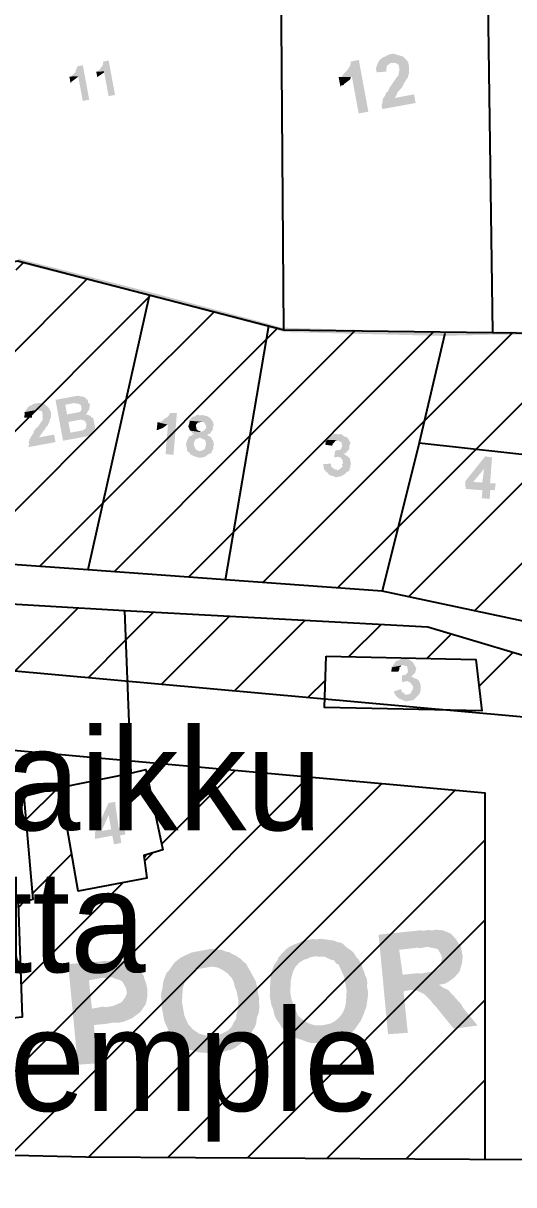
# Model space of a CAD drawing. Header units: metres. Extents: x 297 to 3998, y 336 to 1712.
# Drawn here: x 2959.1 to 3002.6, y 1239.6 to 1342.3 of the extents above; entities that cross this region are included whole.
import ezdxf

# ---------------------------------------------------------------- set-up
doc = ezdxf.new("R2010")
doc.units = ezdxf.units.M
doc.header["$MEASUREMENT"] = 0
doc.styles.get("Standard").update_dxf_attribs({"font": 'CENSCBK.TTF'})
pattern_1 = [(45, (-2513.5867, 677.9554), (-3.535534, 3.535534), [])]

msp = doc.modelspace()

# ---------------------------------------------------------------- hatches: boundary and pattern name
at = {"linetype": 'Continuous'}
for points in [[(2991.607, 1339.59), (2991.512, 1339.573), (2991.244, 1339.425), (2990.881, 1339.26), (2990.63, 1339.017), (2990.492, 1338.696), (2990.415, 1338.583), (2991.747, 1338.829), (2992.146, 1338.804), (2992.371, 1338.648), (2992.442, 1338.267), (2992.399, 1337.964), (2992.339, 1337.756), (2992.356, 1337.661), (2992.261, 1337.644), (2992.028, 1337.305), (2991.795, 1336.967), (2991.562, 1336.629), (2991.424, 1336.308), (2991.252, 1336.178), (2991.191, 1335.97), (2991.114, 1335.857), (2991.036, 1335.744), (2990.958, 1335.632), (2990.976, 1335.536), (2990.916, 1335.328), (2990.933, 1335.233), (2990.856, 1335.121), (2990.873, 1335.025), (2990.908, 1334.835), (2990.926, 1334.74), (2993.877, 1335.284), (2993.737, 1336.045), (2992.023, 1335.729), (2992.101, 1335.842), (2992.316, 1336.276), (2992.645, 1336.631), (2992.86, 1337.065), (2993.171, 1337.516), (2993.291, 1337.932), (2993.298, 1338.425), (2993.211, 1338.901), (2993.08, 1339.074), (2992.837, 1339.325), (2992.725, 1339.402), (2992.309, 1339.523), (2991.893, 1339.643), (2991.798, 1339.625)], [(2964.42, 1338.617), (2963.944, 1338.529), (2963.806, 1338.208), (2963.746, 1338), (2963.496, 1337.757), (2963.323, 1337.627), (2963.228, 1337.61), (2964.007, 1337.655), (2964.41, 1335.465), (2964.982, 1335.57)], [(2966.705, 1339.038), (2966.229, 1338.95), (2966.187, 1338.647), (2966.031, 1338.421), (2965.876, 1338.196), (2965.608, 1338.048), (2966.292, 1338.076), (2966.695, 1335.886), (2967.267, 1335.991)], [(2988.846, 1339.082), (2988.18, 1338.959), (2988.102, 1338.846), (2988.12, 1338.751), (2988.059, 1338.543), (2987.904, 1338.317), (2987.826, 1338.205), (2987.749, 1338.092), (2987.498, 1337.849), (2987.343, 1337.623), (2987.057, 1337.571), (2988.235, 1337.591), (2988.831, 1334.354), (2989.688, 1334.512)], [(2990.415, 1338.583), (2990.432, 1338.488), (2990.354, 1338.375), (2990.372, 1338.28), (2990.407, 1338.089), (2990.425, 1337.994), (2991.299, 1338.057), (2991.282, 1338.152), (2991.307, 1338.551), (2991.479, 1338.681), (2991.652, 1338.811), (2991.747, 1338.829)], [(2963.228, 1337.61), (2963.333, 1337.038), (2963.411, 1337.151), (2963.929, 1337.542), (2964.007, 1337.655)], [(2965.608, 1338.048), (2965.713, 1337.477), (2965.696, 1337.572), (2966.309, 1337.981), (2966.292, 1338.076)], [(2987.057, 1337.571), (2987.215, 1336.714), (2987.293, 1336.827), (2987.388, 1336.844), (2987.483, 1336.862), (2987.561, 1336.974), (2987.734, 1337.105), (2988.08, 1337.365), (2988.14, 1337.573), (2988.235, 1337.591)], [(2958.711, 1321.519), (2958.573, 1321.198), (2970.382, 1318.551)], [(2958.573, 1321.198), (2970.382, 1318.551), (2970.244, 1318.23)], [(2970.382, 1318.551), (2970.244, 1318.23), (2980.84, 1315.753)], [(2970.244, 1318.23), (2980.84, 1315.753), (2980.797, 1315.45)], [(2980.84, 1315.753), (2980.797, 1315.45), (2982.296, 1315.332)], [(2980.797, 1315.45), (2982.296, 1315.332), (2982.253, 1315.029)], [(2982.183, 1315.41), (2982.253, 1315.029), (2996.436, 1314.984)], [(2982.253, 1315.029), (2996.436, 1314.984), (2996.394, 1314.681)], [(3000.653, 1315.072), (2996.489, 1314.699), (2996.436, 1314.984)], [(3000.706, 1314.787), (3000.653, 1315.072), (2996.489, 1314.699)], [(3000.653, 1315.072), (3000.706, 1314.787), (3006.178, 1315.007)], [(3000.706, 1314.787), (3006.178, 1315.007), (3006.213, 1314.817)], [(2960.283, 1308.716), (2960.188, 1308.699), (2959.997, 1308.664), (2959.919, 1308.551), (2959.824, 1308.533), (2959.634, 1308.498), (2959.651, 1308.403), (2959.556, 1308.386), (2959.479, 1308.273), (2959.401, 1308.16), (2959.323, 1308.047), (2959.246, 1307.935), (2960.388, 1308.145), (2960.596, 1308.085), (2960.804, 1308.025), (2960.874, 1307.644), (2960.849, 1307.246), (2960.616, 1306.907), (2960.538, 1306.795), (2960.383, 1306.569), (2960.288, 1306.552), (2960.21, 1306.439), (2960.133, 1306.326), (2960.055, 1306.213), (2960.072, 1306.118), (2959.995, 1306.005), (2959.917, 1305.893), (2959.839, 1305.78), (2959.762, 1305.667), (2959.779, 1305.572), (2959.684, 1305.554), (2959.702, 1305.459), (2959.624, 1305.346), (2959.642, 1305.251), (2959.659, 1305.156), (2959.677, 1305.061), (2959.599, 1304.948), (2959.617, 1304.853), (2961.997, 1305.291), (2961.874, 1305.958), (2960.541, 1305.712), (2960.619, 1305.825), (2960.696, 1305.938), (2960.929, 1306.276), (2961.007, 1306.389), (2961.102, 1306.406), (2961.085, 1306.501), (2961.162, 1306.614), (2961.24, 1306.727), (2961.335, 1306.745), (2961.318, 1306.84), (2961.395, 1306.952), (2961.473, 1307.065), (2961.455, 1307.16), (2961.593, 1307.481), (2961.618, 1307.88), (2961.453, 1308.243), (2961.323, 1308.416), (2961.21, 1308.493), (2961.097, 1308.571), (2961.08, 1308.666), (2960.984, 1308.649), (2960.872, 1308.726), (2960.776, 1308.709), (2960.568, 1308.769), (2960.473, 1308.751), (2960.378, 1308.734)], [(2964.863, 1308.97), (2963.244, 1308.671), (2963.72, 1308.759), (2963.833, 1308.681), (2964.023, 1308.716), (2964.041, 1308.621), (2964.136, 1308.639), (2964.249, 1308.561), (2964.267, 1308.466), (2964.302, 1308.276), (2964.319, 1308.18), (2964.241, 1308.068), (2964.164, 1307.955), (2964.069, 1307.937), (2963.878, 1307.902), (2963.021, 1307.744), (2964.925, 1308.095), (2965.003, 1308.208), (2964.986, 1308.303), (2965.046, 1308.511), (2965.011, 1308.701), (2964.898, 1308.779), (2964.88, 1308.874)], [(2959.246, 1307.935), (2959.263, 1307.839), (2959.281, 1307.744), (2959.221, 1307.536), (2959.238, 1307.441), (2959.922, 1307.469), (2959.905, 1307.564), (2959.947, 1307.867), (2960.198, 1308.11), (2960.293, 1308.128)], [(2972.745, 1307.863), (2972.156, 1307.853), (2971.923, 1307.514), (2971.655, 1307.366), (2971.405, 1307.123), (2971.119, 1307.071), (2971.024, 1307.053), (2971.951, 1306.83), (2971.741, 1304.232), (2972.442, 1304.164)], [(2974.945, 1307.677), (2974.85, 1307.66), (2974.754, 1307.642), (2974.642, 1307.72), (2974.451, 1307.685), (2974.374, 1307.572), (2974.278, 1307.554), (2974.183, 1307.537), (2974.088, 1307.519), (2974.01, 1307.407), (2973.855, 1307.181), (2974.955, 1307.088), (2975.163, 1307.028), (2975.311, 1306.76), (2975.328, 1306.665), (2975.346, 1306.57), (2975.19, 1306.344), (2974.922, 1306.197), (2974.827, 1306.179), (2973.918, 1306.307), (2974.03, 1306.229), (2974.048, 1306.134), (2974.161, 1306.056), (2974.273, 1305.979), (2974.178, 1305.961), (2974.083, 1305.943), (2974.005, 1305.831), (2973.91, 1305.813), (2973.815, 1305.796), (2973.677, 1305.475), (2973.6, 1305.362), (2973.617, 1305.267), (2973.539, 1305.154), (2973.575, 1304.964), (2973.61, 1304.773), (2973.662, 1304.488), (2973.775, 1304.41), (2973.888, 1304.332), (2973.905, 1304.237), (2974.018, 1304.16), (2974.339, 1304.022), (2974.755, 1303.902), (2974.85, 1303.919), (2975.231, 1303.989), (2975.576, 1304.25), (2975.672, 1304.267), (2975.845, 1304.398), (2974.745, 1304.49), (2974.424, 1304.628), (2974.259, 1304.991), (2974.223, 1305.182), (2974.361, 1305.502), (2974.724, 1305.668), (2974.82, 1305.685), (2975.807, 1305.67), (2975.694, 1305.748), (2975.581, 1305.826), (2975.469, 1305.903), (2975.451, 1305.999), (2975.737, 1306.051), (2975.719, 1306.146), (2975.797, 1306.259), (2975.892, 1306.277), (2975.874, 1306.372), (2975.952, 1306.485), (2975.935, 1306.58), (2975.917, 1306.675), (2976.012, 1306.693), (2975.942, 1307.073), (2975.812, 1307.246), (2975.681, 1307.419), (2975.456, 1307.575), (2975.248, 1307.635), (2975.153, 1307.617), (2975.04, 1307.695)], [(2965.239, 1307.464), (2963.715, 1307.183), (2964.001, 1307.236), (2964.096, 1307.253), (2964.287, 1307.288), (2964.399, 1307.211), (2964.495, 1307.228), (2964.607, 1307.151), (2964.755, 1306.883), (2964.695, 1306.675), (2964.713, 1306.579), (2964.635, 1306.467), (2964.54, 1306.449), (2964.462, 1306.336), (2963.32, 1306.126), (2965.509, 1306.529), (2965.492, 1306.624), (2965.351, 1307.386)], [(2971.024, 1307.053), (2970.956, 1306.352), (2971.051, 1306.369), (2971.51, 1306.552), (2971.856, 1306.813), (2971.951, 1306.83)], [(2973.855, 1307.181), (2973.873, 1307.086), (2973.752, 1306.67), (2973.918, 1306.307), (2974.827, 1306.179), (2974.81, 1306.274), (2974.714, 1306.257), (2974.602, 1306.334), (2974.489, 1306.412), (2974.471, 1306.507), (2974.436, 1306.698), (2974.419, 1306.793), (2974.496, 1306.906), (2974.574, 1307.018), (2974.669, 1307.036), (2974.765, 1307.053), (2974.955, 1307.088)], [(2975.807, 1305.67), (2974.82, 1305.685), (2974.932, 1305.608), (2975.253, 1305.47), (2975.323, 1305.089), (2975.203, 1304.673), (2974.84, 1304.508), (2974.745, 1304.49), (2975.845, 1304.398), (2975.827, 1304.493), (2975.905, 1304.606), (2975.982, 1304.718), (2975.965, 1304.814), (2975.947, 1304.909), (2976.025, 1305.022), (2975.99, 1305.212), (2975.955, 1305.402), (2975.824, 1305.575)], [(2987.071, 1305.974), (2986.976, 1305.957), (2986.863, 1306.034), (2986.578, 1305.982), (2986.5, 1305.869), (2986.405, 1305.851), (2986.31, 1305.834), (2986.215, 1305.816), (2986.137, 1305.704), (2986.154, 1305.608), (2986.059, 1305.591), (2986.077, 1305.496), (2986.969, 1305.463), (2987.081, 1305.385), (2987.194, 1305.308), (2987.289, 1305.325), (2987.307, 1305.23), (2987.36, 1304.944), (2987.377, 1304.849), (2987.282, 1304.832), (2987.3, 1304.736), (2987.222, 1304.624), (2987.127, 1304.606), (2986.841, 1304.554), (2986.746, 1304.536), (2986.661, 1303.93), (2986.851, 1303.965), (2986.946, 1303.982), (2987.933, 1303.967), (2987.821, 1304.045), (2987.708, 1304.123), (2987.595, 1304.2), (2987.482, 1304.278), (2987.578, 1304.296), (2987.673, 1304.313), (2988.001, 1304.669), (2988.026, 1305.067), (2988.104, 1305.18), (2988.086, 1305.275), (2987.938, 1305.543), (2987.808, 1305.716), (2987.6, 1305.776), (2987.375, 1305.932), (2987.262, 1306.009), (2987.167, 1305.992)], [(2986.077, 1305.496), (2985.904, 1305.365), (2985.921, 1305.27), (2985.861, 1305.062), (2986.468, 1304.977), (2986.545, 1305.09), (2986.528, 1305.185), (2986.623, 1305.202), (2986.701, 1305.315), (2986.778, 1305.428), (2986.969, 1305.463)], [(2987.933, 1303.967), (2986.946, 1303.982), (2987.041, 1304), (2987.154, 1303.922), (2987.249, 1303.94), (2987.267, 1303.845), (2987.38, 1303.767), (2987.415, 1303.576), (2987.432, 1303.481), (2987.45, 1303.386), (2987.355, 1303.368), (2987.39, 1303.178), (2987.407, 1303.083), (2987.312, 1303.065), (2987.234, 1302.953), (2987.139, 1302.935), (2987.062, 1302.822), (2986.966, 1302.805), (2986.854, 1302.882), (2987.876, 1302.677), (2988.049, 1302.807), (2988.014, 1302.998), (2988.109, 1303.015), (2988.091, 1303.11), (2988.074, 1303.206), (2988.151, 1303.318), (2988.134, 1303.414), (2988.099, 1303.604), (2988.081, 1303.699), (2988.046, 1303.89), (2987.951, 1303.872)], [(3000.636, 1303.945), (3000.03, 1304.031), (2998.269, 1301.836), (2998.296, 1301.152), (2999.794, 1301.034), (2999.727, 1300.332), (3000.428, 1300.265), (3000.478, 1301.062), (3000.877, 1301.037), (3000.962, 1301.643), (3000.468, 1301.65), (2998.97, 1301.768), (2999.937, 1302.931)], [(3000.636, 1303.945), (2999.937, 1302.931), (2999.767, 1301.718), (2998.97, 1301.768), (3000.468, 1301.65)], [(2986.368, 1303.383), (2985.684, 1303.356), (2985.754, 1302.975), (2985.771, 1302.88), (2985.884, 1302.802), (2985.902, 1302.707), (2986.014, 1302.629), (2986.127, 1302.552), (2986.145, 1302.456), (2986.257, 1302.379), (2986.353, 1302.396), (2986.37, 1302.301), (2986.465, 1302.319), (2986.673, 1302.259), (2986.786, 1302.181), (2986.881, 1302.198), (2986.976, 1302.216), (2987.262, 1302.269), (2987.53, 1302.416), (2987.703, 1302.547), (2987.781, 1302.659), (2987.876, 1302.677), (2986.854, 1302.882), (2986.758, 1302.865), (2986.533, 1303.02), (2986.42, 1303.098), (2986.385, 1303.288)], [(2992.695, 1286.141), (2992.6, 1286.124), (2992.331, 1285.976), (2992.141, 1285.941), (2991.986, 1285.715), (2991.83, 1285.49), (2991.753, 1285.377), (2992.8, 1285.57), (2992.913, 1285.492), (2993.008, 1285.51), (2993.121, 1285.432), (2993.138, 1285.337), (2993.173, 1285.146), (2993.191, 1285.051), (2993.208, 1284.956), (2992.958, 1284.713), (2992.672, 1284.66), (2992.682, 1284.072), (2992.778, 1284.089), (2992.873, 1284.107), (2992.968, 1284.124), (2994.015, 1284.317), (2993.902, 1284.395), (2993.807, 1284.377), (2993.695, 1284.455), (2993.582, 1284.533), (2993.487, 1284.515), (2993.564, 1284.628), (2993.815, 1284.871), (2993.875, 1285.079), (2993.935, 1285.287), (2993.787, 1285.555), (2993.639, 1285.823), (2993.414, 1285.978), (2993.188, 1286.134), (2992.885, 1286.176), (2992.79, 1286.159)], [(2991.753, 1285.377), (2991.77, 1285.282), (2991.71, 1285.074), (2991.728, 1284.979), (2992.316, 1284.989), (2992.394, 1285.101), (2992.454, 1285.309), (2992.437, 1285.404), (2992.532, 1285.422), (2992.61, 1285.535), (2992.8, 1285.57)], [(2994.015, 1284.317), (2993.063, 1284.142), (2993.158, 1284.159), (2993.271, 1284.082), (2993.366, 1284.099), (2993.384, 1284.004), (2993.497, 1283.926), (2993.514, 1283.831), (2993.627, 1283.753), (2993.662, 1283.563), (2993.524, 1283.242), (2993.369, 1283.017), (2993.274, 1282.999), (2993.178, 1282.982), (2994.243, 1283.08), (2994.303, 1283.287), (2994.328, 1283.686), (2994.276, 1283.971), (2994.128, 1284.24)], [(2992.597, 1283.465), (2991.948, 1283.247), (2991.966, 1283.152), (2992.114, 1282.884), (2992.357, 1282.633), (2992.677, 1282.496), (2992.998, 1282.358), (2993.284, 1282.41), (2993.665, 1282.481), (2993.915, 1282.724), (2994.166, 1282.967), (2994.243, 1283.08), (2993.178, 1282.982), (2993.083, 1282.964), (2992.988, 1282.947), (2992.875, 1283.024), (2992.858, 1283.12), (2992.65, 1283.18), (2992.632, 1283.275)], [(2967.267, 1273.482), (2966.696, 1273.377), (2965.499, 1270.794), (2965.509, 1270.205), (2967.032, 1270.486), (2967.172, 1269.724), (2967.839, 1269.847), (2967.716, 1270.513), (2968.192, 1270.601), (2968.069, 1271.267), (2967.593, 1271.18), (2966.07, 1270.899), (2966.699, 1272.295)], [(2967.267, 1273.482), (2966.699, 1272.295), (2966.927, 1271.057), (2966.07, 1270.899), (2967.593, 1271.18)], [(2984.856, 1261.367), (2984.38, 1261.279), (2983.904, 1261.191), (2983.541, 1261.026), (2983.083, 1260.843), (2982.719, 1260.677), (2982.373, 1260.417), (2982.045, 1260.061), (2981.717, 1259.705), (2981.657, 1259.497), (2984.947, 1259.808), (2985.44, 1259.801), (2985.839, 1259.776), (2986.272, 1259.56), (2986.688, 1259.44), (2986.836, 1259.172), (2987.044, 1259.112), (2987.209, 1258.748), (2987.375, 1258.385), (2987.54, 1258.022), (2987.61, 1257.641), (2987.68, 1257.26), (2987.768, 1256.784), (2987.743, 1256.386), (2987.718, 1255.987), (2987.693, 1255.589), (2987.573, 1255.173), (2987.435, 1254.852), (2987.202, 1254.514), (2986.951, 1254.271), (2986.606, 1254.011), (2986.242, 1253.845), (2985.861, 1253.775), (2985.576, 1253.722), (2988.883, 1253.938), (2989.038, 1254.164), (2989.176, 1254.484), (2989.314, 1254.805), (2989.374, 1255.013), (2989.512, 1255.334), (2989.554, 1255.637), (2989.597, 1255.94), (2989.64, 1256.243), (2989.665, 1256.642), (2989.612, 1256.927), (2989.559, 1257.213), (2989.602, 1257.516), (2989.532, 1257.897), (2989.384, 1258.165), (2989.331, 1258.45), (2989.183, 1258.719), (2989.131, 1259.004), (2988.983, 1259.272), (2988.835, 1259.54), (2988.592, 1259.791), (2988.444, 1260.059), (2988.201, 1260.309), (2987.976, 1260.465), (2987.75, 1260.62), (2987.507, 1260.871), (2987.282, 1261.026), (2986.979, 1261.069), (2986.658, 1261.206), (2986.355, 1261.249), (2986.051, 1261.291), (2985.748, 1261.334), (2985.35, 1261.359), (2985.064, 1261.306)], [(2994.267, 1262.116), (2990.596, 1261.735), (2991.431, 1252.931), (2993.18, 1253.056), (2992.799, 1256.727), (2993.18, 1256.797), (2996.166, 1257.15), (2995.941, 1257.306), (2996.512, 1257.411), (2996.953, 1257.689), (2997.299, 1257.95), (2997.627, 1258.306), (2997.782, 1258.531), (2992.726, 1258.19), (2992.418, 1260.397), (2993.864, 1260.565), (2997.612, 1261.059), (2997.464, 1261.327), (2997.221, 1261.578), (2996.978, 1261.828), (2996.657, 1261.966), (2996.336, 1262.104), (2996.033, 1262.146), (2995.635, 1262.171), (2995.349, 1262.119), (2994.951, 1262.144), (2994.665, 1262.091)], [(2975.291, 1260.391), (2975.195, 1260.374), (2974.814, 1260.304), (2974.434, 1260.234), (2974.053, 1260.163), (2973.69, 1259.998), (2973.326, 1259.833), (2973.058, 1259.685), (2972.712, 1259.424), (2972.462, 1259.181), (2972.307, 1258.956), (2971.996, 1258.505), (2975.381, 1258.833), (2975.857, 1258.921), (2976.368, 1258.818), (2976.801, 1258.603), (2977.252, 1258.292), (2977.383, 1258.119), (2977.626, 1257.869), (2977.791, 1257.505), (2977.861, 1257.124), (2978.027, 1256.761), (2978.097, 1256.38), (2978.185, 1255.904), (2978.16, 1255.506), (2978.135, 1255.108), (2978.014, 1254.692), (2977.989, 1254.293), (2977.756, 1253.955), (2977.618, 1253.634), (2977.29, 1253.279), (2977.022, 1253.131), (2976.659, 1252.965), (2976.2, 1252.782), (2976.01, 1252.747), (2979.317, 1252.963), (2979.455, 1253.284), (2979.61, 1253.509), (2979.748, 1253.83), (2979.791, 1254.133), (2979.833, 1254.436), (2979.971, 1254.757), (2980.014, 1255.06), (2980.056, 1255.363), (2980.004, 1255.649), (2980.029, 1256.047), (2979.976, 1256.333), (2979.923, 1256.618), (2979.871, 1256.904), (2979.801, 1257.285), (2979.748, 1257.571), (2979.6, 1257.839), (2979.452, 1258.107), (2979.304, 1258.375), (2979.157, 1258.643), (2979.009, 1258.911), (2978.861, 1259.179), (2978.635, 1259.334), (2978.392, 1259.585), (2978.167, 1259.74), (2977.941, 1259.896), (2977.621, 1260.033), (2977.395, 1260.189), (2977.092, 1260.231), (2976.771, 1260.369), (2976.468, 1260.412), (2976.07, 1260.437), (2975.767, 1260.479), (2975.481, 1260.427)], [(2997.612, 1261.059), (2993.864, 1260.565), (2993.959, 1260.583), (2994.357, 1260.558), (2994.928, 1260.663), (2995.136, 1260.603), (2995.44, 1260.56), (2995.855, 1260.44), (2996.003, 1260.172), (2996.151, 1259.904), (2996.204, 1259.618), (2996.144, 1259.41), (2996.101, 1259.107), (2995.963, 1258.787), (2995.79, 1258.656), (2995.522, 1258.508), (2995.237, 1258.456), (2994.951, 1258.403), (2994.665, 1258.351), (2994.38, 1258.298), (2993.981, 1258.323), (2992.726, 1258.19), (2997.782, 1258.531), (2997.842, 1258.739), (2997.963, 1259.155), (2998.048, 1259.761), (2997.96, 1260.237), (2997.872, 1260.713), (2997.742, 1260.886)], [(2965.933, 1259.356), (2963.119, 1259.133), (2963.971, 1250.234), (2965.72, 1250.359), (2965.392, 1253.744), (2966.552, 1253.859), (2967.028, 1253.947), (2967.521, 1253.939), (2967.997, 1254.027), (2968.456, 1254.21), (2968.819, 1254.376), (2969.165, 1254.636), (2969.511, 1254.897), (2969.666, 1255.122), (2969.821, 1255.348), (2969.977, 1255.573), (2965.224, 1255.19), (2964.958, 1257.7), (2965.815, 1257.858), (2969.676, 1258.274), (2969.528, 1258.542), (2969.267, 1258.888), (2968.929, 1259.121), (2968.608, 1259.259), (2968.193, 1259.379), (2967.889, 1259.421), (2967.491, 1259.447), (2967.093, 1259.472), (2966.617, 1259.384), (2966.313, 1259.426)], [(2981.657, 1259.497), (2981.502, 1259.272), (2981.346, 1259.046), (2981.209, 1258.726), (2981.166, 1258.422), (2981.046, 1258.007), (2981.021, 1257.608), (2980.996, 1257.21), (2980.988, 1256.716), (2980.963, 1256.318), (2981.051, 1255.842), (2981.121, 1255.461), (2981.286, 1255.098), (2981.374, 1254.622), (2981.539, 1254.258), (2981.8, 1253.913), (2981.948, 1253.645), (2982.208, 1253.299), (2982.547, 1253.066), (2982.564, 1252.971), (2982.772, 1252.911), (2983.11, 1252.678), (2983.431, 1252.54), (2983.847, 1252.419), (2984.168, 1252.282), (2984.584, 1252.161), (2985.077, 1252.154), (2985.476, 1252.129), (2985.857, 1252.199), (2986.333, 1252.287), (2986.713, 1252.357), (2987.172, 1252.54), (2987.535, 1252.705), (2987.898, 1252.871), (2988.244, 1253.131), (2988.495, 1253.374), (2988.728, 1253.713), (2988.883, 1253.938), (2985.576, 1253.722), (2985.481, 1253.705), (2984.987, 1253.712), (2984.571, 1253.833), (2984.138, 1254.048), (2983.799, 1254.281), (2983.444, 1254.609), (2983.261, 1255.068), (2983.078, 1255.526), (2982.895, 1255.985), (2982.79, 1256.556), (2982.797, 1257.05), (2982.805, 1257.543), (2982.907, 1258.054), (2983.028, 1258.47), (2983.243, 1258.904), (2983.571, 1259.259), (2984.012, 1259.538), (2984.298, 1259.59), (2984.471, 1259.72), (2984.756, 1259.773), (2984.947, 1259.808)], [(2969.676, 1258.274), (2965.815, 1257.858), (2966.005, 1257.893), (2966.196, 1257.928), (2966.499, 1257.886), (2966.975, 1257.973), (2967.296, 1257.835), (2967.712, 1257.715), (2967.937, 1257.56), (2968.085, 1257.292), (2968.233, 1257.024), (2968.268, 1256.833), (2968.32, 1256.548), (2968.183, 1256.227), (2968.027, 1256.002), (2967.872, 1255.776), (2967.509, 1255.611), (2967.145, 1255.445), (2966.765, 1255.375), (2966.479, 1255.322), (2966.176, 1255.365), (2965.224, 1255.19), (2969.977, 1255.573), (2970.037, 1255.781), (2970.139, 1256.292), (2970.129, 1256.881), (2970.042, 1257.357), (2969.841, 1257.911), (2969.806, 1258.101)], [(2971.996, 1258.505), (2971.823, 1258.374), (2971.763, 1258.166), (2971.625, 1257.846), (2971.505, 1257.43), (2971.48, 1257.031), (2971.36, 1256.616), (2971.335, 1256.217), (2971.405, 1255.836), (2971.38, 1255.438), (2971.467, 1254.962), (2971.538, 1254.581), (2971.625, 1254.105), (2971.791, 1253.742), (2971.956, 1253.378), (2972.121, 1253.015), (2972.382, 1252.669), (2972.625, 1252.419), (2972.868, 1252.168), (2972.981, 1252.091), (2973.111, 1251.918), (2973.545, 1251.702), (2973.865, 1251.565), (2974.281, 1251.444), (2974.697, 1251.324), (2975.096, 1251.299), (2975.494, 1251.274), (2975.892, 1251.249), (2976.291, 1251.224), (2976.672, 1251.294), (2977.13, 1251.477), (2977.511, 1251.547), (2977.874, 1251.713), (2978.22, 1251.973), (2978.566, 1252.234), (2978.816, 1252.477), (2979.162, 1252.737), (2979.317, 1252.963), (2976.01, 1252.747), (2975.516, 1252.755), (2975.1, 1252.875), (2974.685, 1252.995), (2974.346, 1253.228), (2974.121, 1253.384), (2973.991, 1253.556), (2973.747, 1253.807), (2973.582, 1254.17), (2973.417, 1254.534), (2973.347, 1254.914), (2973.259, 1255.39), (2973.189, 1255.771), (2973.214, 1256.17), (2973.239, 1256.568), (2973.264, 1256.966), (2973.384, 1257.382), (2973.522, 1257.703), (2973.755, 1258.041), (2974.005, 1258.284), (2974.351, 1258.545), (2974.714, 1258.71), (2975.19, 1258.798), (2975.381, 1258.833)], [(2996.166, 1257.15), (2993.18, 1256.797), (2993.37, 1256.832), (2993.864, 1256.825), (2994.184, 1256.687), (2994.505, 1256.549), (2994.731, 1256.394), (2994.974, 1256.143), (2995.217, 1255.893), (2995.477, 1255.547), (2995.72, 1255.296), (2997.249, 1253.412), (2999.361, 1253.703), (2998.093, 1255.241), (2997.945, 1255.509), (2997.815, 1255.682), (2997.572, 1255.933), (2997.442, 1256.106), (2997.199, 1256.356), (2996.956, 1256.607), (2996.825, 1256.78), (2996.6, 1256.935), (2996.392, 1256.995)]]:
    msp.add_hatch(color=0, dxfattribs=at).paths.add_polyline_path(points)
h = msp.add_hatch()
h.set_pattern_fill('ANSI31', color=2, scale=40, style=0)
h.set_pattern_definition(pattern_1)
h.paths.add_polyline_path([(2970.311, 1318.297), (2958.651, 1321.311), (2954.393, 1294.735), (2964.864, 1294.007)])
h = msp.add_hatch()
h.set_pattern_fill('ANSI31', color=2, scale=40, style=0)
h.set_pattern_definition(pattern_1)
h.paths.add_polyline_path([(2980.876, 1315.566), (2970.311, 1318.297), (2964.864, 1294.007), (2977.04, 1293.101)])
h = msp.add_hatch()
h.set_pattern_fill('ANSI31', color=2, scale=40, style=0)
h.set_pattern_definition(pattern_1)
h.paths.add_polyline_path([(2990.906, 1292.112), (2994.2, 1305.22), (3005.953, 1303.941), (3006.195, 1314.905), (3000.671, 1314.977), (2982.218, 1315.219), (2980.876, 1315.566), (2977.04, 1293.101)])
h = msp.add_hatch(color=0, dxfattribs=at)
edge = h.paths.add_edge_path()
edge.add_line((2963.425, 1309.295), (2961.997, 1309.032))
edge.add_line((2961.997, 1309.032), (2962.663, 1305.414))
edge.add_line((2962.663, 1305.414), (2964.663, 1305.783))
edge.add_line((2964.663, 1305.783), (2964.758, 1305.8))
edge.add_line((2964.758, 1305.8), (2964.853, 1305.818))
edge.add_line((2964.853, 1305.818), (2965.121, 1305.966))
edge.add_line((2965.121, 1305.966), (2965.199, 1306.078))
edge.add_line((2965.199, 1306.078), (2965.294, 1306.096))
edge.add_line((2965.294, 1306.096), (2965.372, 1306.209))
edge.add_line((2965.372, 1306.209), (2965.354, 1306.304))
edge.add_line((2965.354, 1306.304), (2965.432, 1306.417))
edge.add_line((2965.432, 1306.417), (2965.509, 1306.529))
edge.add_line((2965.509, 1306.529), (2963.32, 1306.126))
edge.add_line((2963.32, 1306.126), (2963.144, 1307.078))
edge.add_line((2963.144, 1307.078), (2965.239, 1307.464))
edge.add_line((2965.239, 1307.464), (2965.126, 1307.541))
edge.add_line((2965.126, 1307.541), (2965.108, 1307.637))
edge.add_line((2965.108, 1307.637), (2965.013, 1307.619))
edge.add_line((2965.013, 1307.619), (2964.9, 1307.697))
edge.add_line((2964.9, 1307.697), (2964.597, 1307.739))
edge.add_line((2964.597, 1307.739), (2964.788, 1307.774))
edge.add_line((2964.788, 1307.774), (2964.77, 1307.87))
edge.add_line((2964.77, 1307.87), (2964.848, 1307.982))
edge.add_line((2964.848, 1307.982), (2964.925, 1308.095))
edge.add_line((2964.925, 1308.095), (2963.021, 1307.744))
edge.add_line((2963.021, 1307.744), (2962.863, 1308.601))
edge.add_line((2962.863, 1308.601), (2963.244, 1308.671))
edge.add_line((2963.244, 1308.671), (2964.863, 1308.97))
edge.add_line((2964.863, 1308.97), (2964.845, 1309.065))
edge.add_line((2964.845, 1309.065), (2964.75, 1309.047))
edge.add_line((2964.75, 1309.047), (2964.732, 1309.142))
edge.add_line((2964.732, 1309.142), (2964.507, 1309.298))
edge.add_line((2964.507, 1309.298), (2964.204, 1309.34))
edge.add_line((2964.204, 1309.34), (2963.996, 1309.4))
edge.add_line((2963.996, 1309.4), (2963.71, 1309.348))
edge.add_line((2963.71, 1309.348), (2963.615, 1309.33))
h = msp.add_hatch()
h.set_pattern_fill('ANSI31', color=2, scale=40, style=0)
h.set_pattern_definition(pattern_1)
h.paths.add_polyline_path([(3005.953, 1303.941), (2994.2, 1305.22), (2990.906, 1292.112), (3005.763, 1288.943)])
h = msp.add_hatch()
h.set_pattern_fill('ANSI31', color=2, scale=40, style=0)
h.set_pattern_definition(pattern_1)
h.paths.add_polyline_path([(2968.344, 1284.143), (2968.093, 1290.369), (2953.96, 1291.21), (2954.106, 1285.428)])
h = msp.add_hatch()
h.set_pattern_fill('ANSI31', color=2, scale=40, style=0)
h.set_pattern_definition(pattern_1)
h.paths.add_polyline_path([(2968.093, 1290.369), (2968.344, 1284.143), (2985.836, 1282.564), (2985.958, 1286.376), (2999.206, 1286.061), (2999.745, 1281.534), (2996.516, 1281.601), (3007.025, 1280.652), (3007.019, 1285.335), (2994.94, 1288.917)])
h = msp.add_hatch()
h.set_pattern_fill('ANSI31', color=2, scale=40, style=0)
h.set_pattern_definition(pattern_1)
h.paths.add_polyline_path([(3000.039, 1274.254), (2968.629, 1277.089), (2968.673, 1276.005), (2969.988, 1276.346), (2971.494, 1269.241), (2970.025, 1268.798), (2969.843, 1268.533), (2970.089, 1266.718), (2963.996, 1265.595), (2962.407, 1274.752), (2959.205, 1273.965), (2959.997, 1264.858), (2958.783, 1264.543), (2958.731, 1264.469), (2959.06, 1254.448), (2958.262, 1254.368), (2956.808, 1251.784), (2957.072, 1242.268), (2964.683, 1242.096), (3000.039, 1241.888)])

# ---------------------------------------------------------------- linework, layer by layer
at = {"color": 0, "linetype": 'Continuous'}
for points in [[(2989.745, 1358.246), (3000.047, 1358.963), (3000.671, 1314.977)], [(2982.218, 1315.219), (2981.875, 1357.682)], [(2970.322, 1318.343), (2964.864, 1294.007)], [(2977.04, 1293.101), (2980.875, 1315.562)], [(2996.454, 1314.889), (2994.2, 1305.22)], [(2994.2, 1305.22), (2990.906, 1292.112)], [(2994.2, 1305.22), (3005.953, 1303.941)], [(3007.019, 1285.335), (2994.94, 1288.917), (2968.093, 1290.369), (2953.96, 1291.21), (2954.393, 1294.735)], [(2968.093, 1290.369), (2968.673, 1276.005), (2969.988, 1276.346), (2971.494, 1269.241), (2969.816, 1268.734), (2970.089, 1266.718), (2963.996, 1265.595), (2962.407, 1274.752), (2959.205, 1273.965), (2959.997, 1264.858), (2958.682, 1264.517), (2959.06, 1254.448), (2956.74, 1254.217), (2957.072, 1242.268)], [(2968.111, 1290.274), (2968.093, 1290.369)], [(2985.958, 1286.376), (2999.206, 1286.061), (2999.745, 1281.534), (2985.812, 1281.821), (2985.958, 1286.376)], [(2962.407, 1274.752), (2968.673, 1276.005)], [(2969.851, 1268.544), (2970.006, 1268.77)], [(2957.072, 1242.268), (2964.683, 1242.096), (3003.511, 1241.867)]]:
    msp.add_lwpolyline(points, dxfattribs=at)
at = {"color": 7, "linetype": 'ByBlock'}
for points in [[(2915.734, 1313.254), (2920.363, 1314.662), (2921.613, 1314.249), (2947.374, 1318.938), (2958.651, 1321.311), (2982.218, 1315.219), (3000.671, 1314.977), (3017.339, 1314.758), (3035.704, 1312.444), (3038.869, 1313.353), (3056.282, 1317.152), (3091.834, 1325.081)], [(3059.725, 1255.808), (3057.815, 1282.743), (3050.749, 1287.88), (3026.078, 1285.008), (3005.763, 1288.943), (2990.906, 1292.112), (2977.04, 1293.101), (2964.864, 1294.007), (2954.393, 1294.735)]]:
    msp.add_lwpolyline(points, dxfattribs=at)
at = {"color": 2}
for points in [[(3007.039, 1242.517), (3007.039, 1280.651), (2899.229, 1290.381)], [(3000.039, 1241.921), (3000.039, 1274.254), (2958.286, 1278.022)]]:
    msp.add_lwpolyline(points, dxfattribs=at)
at = {"color": 1, "linetype": 'ByBlock'}
msp.add_circle((3312.782, 1009.358), 500, dxfattribs=at)

# ---------------------------------------------------------------- texts
at = {"color": 4, "linetype": 'Continuous'}
for s, p in [(' Uravinmuraikku  ', (2898.649, 1270.969)), ('  Pathiyapatta  ', (2896.394, 1258.401)), (' Vinyagar Temple', (2896.394, 1246.138))]:
    msp.add_text(s, height=9, dxfattribs=at).set_placement(p)

doc.saveas('drawing.dxf')
